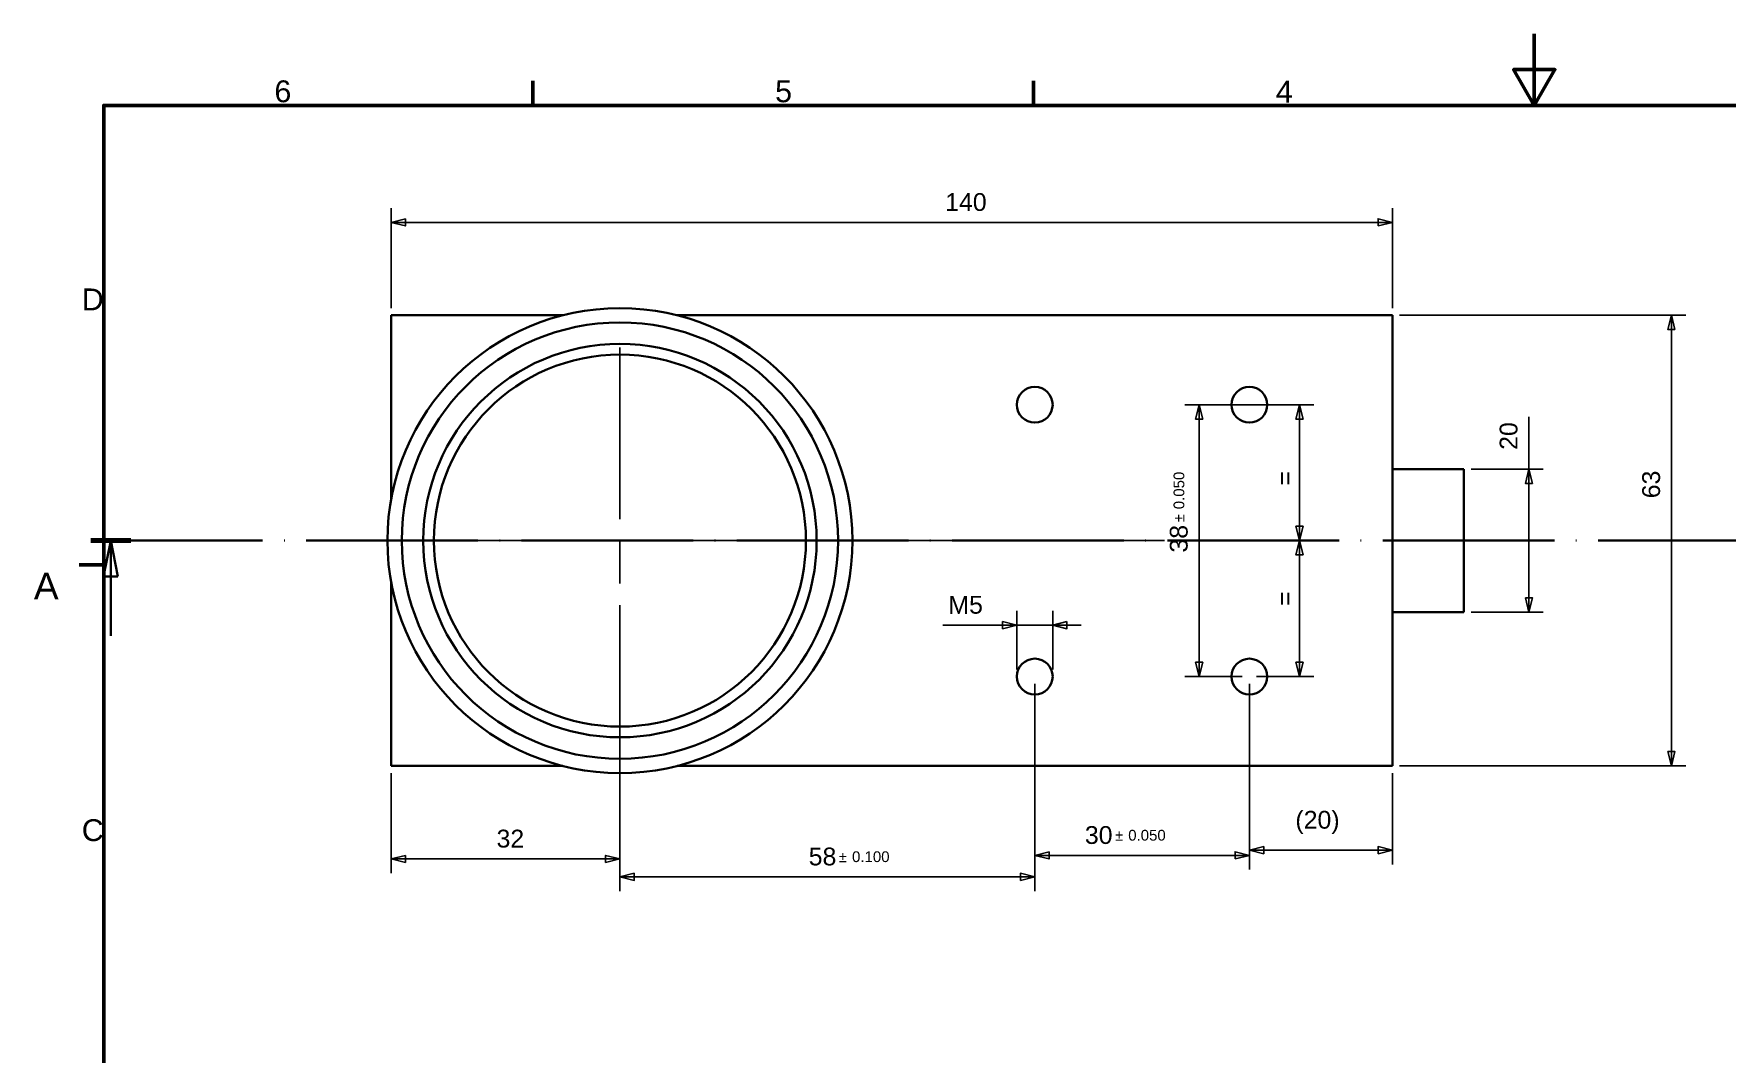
# Paper-space layout 'Bearing Block_Slide' of a CAD drawing. Header units: millimetres. Extents: x 0 to 420, y 0 to 297.
# Drawn here: x 0.2 to 237, y 154.4 to 297 of the extents above; entities that cross this region are included whole.
import ezdxf

# ---------------------------------------------------------------- set-up
doc = ezdxf.new("R2010")
doc.units = ezdxf.units.MM
for name, pattern in [('ACAD_ISO04W100', [30, 24, -3, 0, -3]), ('ACAD_ISO08W100', [36, 24, -3, 6, -3]), ('ACAD_ISO09W100', [45, 24, -3, 6, -3, 6, -3])]:
    doc.linetypes.add(name, pattern=pattern)
for name, color, linetype, lineweight in [('2dTransBorder', 7, 'Continuous', 35), ('Center Mark', 7, 'ACAD_ISO08W100', 25), ('Dimensions', 5, 'Continuous', 25), ('Section View Lines', 7, 'ACAD_ISO09W100', 70), ('Visible Edges', 7, 'Continuous', 50)]:
    doc.layers.add(name, color=color, linetype=linetype, lineweight=lineweight)
doc.layers.add('Title', color=7, linetype='Continuous')
doc.styles.add('Current-ISO', font='ARIAL.TTF')
doc.styles.add('Text Style16', font='ARIAL.TTF')
doc.styles.add('Text Style17', font='AIGDT___.TTF')
doc.styles.add('Text Style25', font='ARIAL.TTF')
doc.styles.add('Text Style6', font='ARIAL.TTF')

# ---------------------------------------------------------------- blocks, each defined once
blk = doc.blocks.new('2dTransSection0')
at = {"color": 179}
blk.add_solid([(11.99, 221.15), (10.99, 226.15), (9.99, 221.15), (11.99, 221.15)], dxfattribs=at)
at = {"layer": 'Section View Lines', "color": 179, "linetype": 'ACAD_ISO04W100', "lineweight": 35, "true_color": 0x262659}
for p, q in [((8.21, 226.15), (248.09, 226.15)), ((10.99, 226.15), (9.99, 221.15)), ((10.99, 221.15), (10.99, 226.15)), ((11.99, 221.15), (10.99, 226.15)), ((9.99, 221.15), (11.99, 221.15)), ((10.99, 212.86), (10.99, 221.15))]:
    blk.add_line(p, q, dxfattribs=at)
at = {"layer": 'Section View Lines', "color": 179, "linetype": 'ACAD_ISO04W100', "lineweight": 70, "true_color": 0x262659}
blk.add_line((8.21, 226.15), (13.78, 226.15), dxfattribs=at)
at = {"layer": 'Section View Lines', "color": 179, "linetype": 'ACAD_ISO04W100', "lineweight": 35, "true_color": 0x262659}
blk.add_lwpolyline([(11.99, 221.15), (10.99, 226.15), (9.99, 221.15), (11.99, 221.15)], dxfattribs=at)
at = {"layer": 'Section View Lines', "linetype": 'ACAD_ISO04W100', "lineweight": 35, "insert": (0.23, 217.93), "char_height": 3.73, "attachment_point": 7, "style": 'Text Style25'}
blk.add_mtext('A', dxfattribs=at)
blk = doc.blocks.new('2dTransSymbol6')
at = {"color": 179}
for points in [[(84.17, 179.65), (82.17, 179.15), (84.17, 178.65), (84.17, 179.65)], [(138.17, 178.65), (140.17, 179.15), (138.17, 179.65), (138.17, 178.65)]]:
    blk.add_solid(points, dxfattribs=at)
at = {"layer": 'Dimensions', "color": 179, "linetype": 'Continuous', "lineweight": 25, "true_color": 0x262659}
for p, q in [((140.17, 203.65), (140.17, 177.15)), ((82.17, 199.15), (82.17, 177.15)), ((84.17, 179.65), (82.17, 179.15)), ((84.17, 179.15), (82.17, 179.15)), ((82.17, 179.15), (84.17, 178.65)), ((84.17, 178.65), (84.17, 179.65)), ((84.17, 179.15), (138.17, 179.15)), ((140.17, 179.15), (138.17, 179.65)), ((138.17, 179.65), (138.17, 178.65)), ((138.17, 179.15), (140.17, 179.15)), ((138.17, 178.65), (140.17, 179.15))]:
    blk.add_line(p, q, dxfattribs=at)
for points in [[(84.17, 179.65), (82.17, 179.15), (84.17, 178.65), (84.17, 179.65)], [(138.17, 178.65), (140.17, 179.15), (138.17, 179.65), (138.17, 178.65)]]:
    blk.add_lwpolyline(points, dxfattribs=at)
at = {"layer": 'Dimensions', "linetype": 'Continuous', "lineweight": 25, "insert": (108.56, 180.71), "char_height": 2.489, "attachment_point": 7, "style": 'Text Style6'}
blk.add_mtext('58', dxfattribs=at)
at = {"layer": 'Dimensions', "color": 18, "linetype": 'Continuous', "lineweight": 50, "true_color": 0x000000, "insert": (112.8, 181.19), "char_height": 1.5, "attachment_point": 7, "style": 'Text Style17'}
blk.add_mtext('`', dxfattribs=at)
at = {"layer": 'Dimensions', "color": 178, "linetype": 'Continuous', "lineweight": 50, "true_color": 0x000001, "insert": (114.62, 181.19), "char_height": 1.5, "attachment_point": 7, "style": 'Text Style16'}
blk.add_mtext('0.100', dxfattribs=at)
blk = doc.blocks.new('2dTransSymbol7')
at = {"color": 179}
for points in [[(142.17, 182.65), (140.17, 182.15), (142.17, 181.65), (142.17, 182.65)], [(168.17, 181.65), (170.17, 182.15), (168.17, 182.65), (168.17, 181.65)]]:
    blk.add_solid(points, dxfattribs=at)
at = {"layer": 'Dimensions', "color": 179, "linetype": 'Continuous', "lineweight": 25, "true_color": 0x262659}
for p, q in [((140.17, 206.15), (140.17, 180.15)), ((170.17, 206.15), (170.17, 180.15)), ((142.17, 182.65), (140.17, 182.15)), ((142.17, 181.65), (142.17, 182.65)), ((170.17, 182.15), (168.17, 182.65)), ((168.17, 182.65), (168.17, 181.65)), ((142.17, 182.15), (140.17, 182.15)), ((140.17, 182.15), (142.17, 181.65)), ((142.17, 182.15), (168.17, 182.15)), ((168.17, 182.15), (170.17, 182.15)), ((168.17, 181.65), (170.17, 182.15))]:
    blk.add_line(p, q, dxfattribs=at)
for points in [[(142.17, 182.65), (140.17, 182.15), (142.17, 181.65), (142.17, 182.65)], [(168.17, 181.65), (170.17, 182.15), (168.17, 182.65), (168.17, 181.65)]]:
    blk.add_lwpolyline(points, dxfattribs=at)
at = {"layer": 'Dimensions', "linetype": 'Continuous', "lineweight": 25, "insert": (147.17, 183.71), "char_height": 2.489, "attachment_point": 7, "style": 'Text Style6'}
blk.add_mtext('30', dxfattribs=at)
at = {"layer": 'Dimensions', "linetype": 'Continuous', "lineweight": 50, "char_height": 1.5, "attachment_point": 7}
for s, insert, style in [('`', (151.41, 184.19), 'Text Style17'), ('0.050', (153.23, 184.19), 'Text Style16')]:
    blk.add_mtext(s, dxfattribs=dict(at, insert=insert, style=style))
blk = doc.blocks.new('2dTransSymbol8')
at = {"color": 179}
for points in [[(163.64, 243.15), (163.14, 245.15), (162.64, 243.15), (163.64, 243.15)], [(162.64, 209.15), (163.14, 207.15), (163.64, 209.15), (162.64, 209.15)]]:
    blk.add_solid(points, dxfattribs=at)
at = {"layer": 'Dimensions', "color": 179, "linetype": 'Continuous', "lineweight": 25, "true_color": 0x262659}
for p, q in [((171.67, 245.15), (161.14, 245.15)), ((163.14, 245.15), (162.64, 243.15)), ((163.14, 243.15), (163.14, 245.15)), ((163.64, 243.15), (163.14, 245.15)), ((162.64, 243.15), (163.64, 243.15)), ((163.14, 209.15), (163.14, 243.15)), ((162.64, 209.15), (163.14, 207.15)), ((163.64, 209.15), (162.64, 209.15)), ((163.14, 209.15), (163.14, 207.15)), ((163.14, 207.15), (163.64, 209.15)), ((169.17, 207.15), (161.14, 207.15))]:
    blk.add_line(p, q, dxfattribs=at)
for points in [[(163.64, 243.15), (163.14, 245.15), (162.64, 243.15), (163.64, 243.15)], [(162.64, 209.15), (163.14, 207.15), (163.64, 209.15), (162.64, 209.15)]]:
    blk.add_lwpolyline(points, dxfattribs=at)
at = {"layer": 'Dimensions', "color": 18, "linetype": 'Continuous', "lineweight": 50, "true_color": 0x000000, "char_height": 1.5, "attachment_point": 7, "rotation": 90}
for s, insert, style in [('0.050', (161.09, 230.54), 'Text Style16'), ('`', (161.09, 228.72), 'Text Style17')]:
    blk.add_mtext(s, dxfattribs=dict(at, insert=insert, style=style))
at = {"layer": 'Dimensions', "color": 18, "linetype": 'Continuous', "lineweight": 25, "true_color": 0x000000, "insert": (161.57, 224.48), "char_height": 2.489, "attachment_point": 7, "rotation": 90, "style": 'Text Style6'}
blk.add_mtext('38', dxfattribs=at)
blk = doc.blocks.new('2dTransSymbol9')
at = {"color": 179}
for points in [[(177.67, 243.15), (177.17, 245.15), (176.67, 243.15), (177.67, 243.15)], [(176.67, 228.15), (177.17, 226.15), (177.67, 228.15), (176.67, 228.15)]]:
    blk.add_solid(points, dxfattribs=at)
at = {"layer": 'Dimensions', "color": 179, "linetype": 'Continuous', "lineweight": 25, "true_color": 0x262659}
for p, q in [((171.17, 245.15), (179.17, 245.15)), ((177.17, 245.15), (176.67, 243.15)), ((177.17, 243.15), (177.17, 245.15)), ((177.67, 243.15), (177.17, 245.15)), ((176.67, 243.15), (177.67, 243.15)), ((177.17, 228.15), (177.17, 243.15)), ((176.67, 228.15), (177.17, 226.15)), ((177.67, 228.15), (176.67, 228.15)), ((177.17, 228.15), (177.17, 226.15)), ((177.17, 226.15), (177.67, 228.15)), ((109.17, 226.15), (158.31, 226.15)), ((162.38, 226.15), (179.17, 226.15))]:
    blk.add_line(p, q, dxfattribs=at)
for points in [[(177.67, 243.15), (177.17, 245.15), (176.67, 243.15), (177.67, 243.15)], [(176.67, 228.15), (177.17, 226.15), (177.67, 228.15), (176.67, 228.15)]]:
    blk.add_lwpolyline(points, dxfattribs=at)
at = {"layer": 'Dimensions', "color": 18, "linetype": 'Continuous', "lineweight": 25, "true_color": 0x000000, "insert": (176.36, 233.83), "char_height": 2.49, "attachment_point": 7, "rotation": 90, "style": 'Text Style6'}
blk.add_mtext('=', dxfattribs=at)
blk = doc.blocks.new('2dTransSymbol10')
at = {"color": 179}
for points in [[(177.67, 224.15), (177.17, 226.15), (176.67, 224.15), (177.67, 224.15)], [(176.67, 209.15), (177.17, 207.15), (177.67, 209.15), (176.67, 209.15)]]:
    blk.add_solid(points, dxfattribs=at)
at = {"layer": 'Dimensions', "color": 179, "linetype": 'Continuous', "lineweight": 25, "true_color": 0x262659}
for p, q in [((109.17, 226.15), (158.31, 226.15)), ((162.38, 226.15), (179.17, 226.15)), ((177.17, 226.15), (176.67, 224.15)), ((177.17, 224.15), (177.17, 226.15)), ((177.67, 224.15), (177.17, 226.15)), ((176.67, 224.15), (177.67, 224.15)), ((177.17, 224.15), (177.17, 209.15)), ((176.67, 209.15), (177.17, 207.15)), ((177.67, 209.15), (176.67, 209.15)), ((177.17, 209.15), (177.17, 207.15)), ((177.17, 207.15), (177.67, 209.15)), ((171.17, 207.15), (179.17, 207.15))]:
    blk.add_line(p, q, dxfattribs=at)
for points in [[(177.67, 224.15), (177.17, 226.15), (176.67, 224.15), (177.67, 224.15)], [(176.67, 209.15), (177.17, 207.15), (177.67, 209.15), (176.67, 209.15)]]:
    blk.add_lwpolyline(points, dxfattribs=at)
at = {"layer": 'Dimensions', "color": 18, "linetype": 'Continuous', "lineweight": 25, "true_color": 0x010000, "insert": (176.36, 217.02), "char_height": 2.49, "attachment_point": 7, "rotation": 90, "style": 'Text Style6'}
blk.add_mtext('=', dxfattribs=at)
blk = doc.blocks.new('2dCenterMark1')
at = {"layer": 'Center Mark', "lineweight": 25}
for p, q in [((82.17, 253.15), (82.17, 199.15)), ((109.17, 226.15), (55.17, 226.15))]:
    blk.add_line(p, q, dxfattribs=at)
blk = doc.blocks.new('2dTransSymbol11')
at = {"color": 179}
for points in [[(135.67, 213.84), (137.67, 214.34), (135.67, 214.84), (135.67, 213.84)], [(144.67, 214.84), (142.67, 214.34), (144.67, 213.84), (144.67, 214.84)]]:
    blk.add_solid(points, dxfattribs=at)
at = {"layer": 'Dimensions', "color": 179, "linetype": 'Continuous', "lineweight": 25, "true_color": 0x262659}
for p, q in [((137.67, 208.15), (137.67, 216.34)), ((142.67, 208.15), (142.67, 216.34)), ((127.32, 214.34), (133.67, 214.34)), ((135.67, 214.34), (133.67, 214.34)), ((137.67, 214.34), (135.67, 214.84)), ((135.67, 214.84), (135.67, 213.84)), ((135.67, 214.34), (137.67, 214.34)), ((135.67, 213.84), (137.67, 214.34)), ((142.67, 214.34), (137.67, 214.34)), ((144.67, 214.84), (142.67, 214.34)), ((144.67, 214.34), (142.67, 214.34)), ((142.67, 214.34), (144.67, 213.84)), ((144.67, 213.84), (144.67, 214.84)), ((144.67, 214.34), (146.67, 214.34))]:
    blk.add_line(p, q, dxfattribs=at)
for points in [[(135.67, 213.84), (137.67, 214.34), (135.67, 214.84), (135.67, 213.84)], [(144.67, 214.84), (142.67, 214.34), (144.67, 213.84), (144.67, 214.84)]]:
    blk.add_lwpolyline(points, dxfattribs=at)
at = {"layer": 'Dimensions', "linetype": 'Continuous', "lineweight": 25, "insert": (128.08, 215.9), "char_height": 2.49, "attachment_point": 7, "style": 'Text Style6'}
blk.add_mtext('M', dxfattribs=at)
at = {"layer": 'Dimensions', "color": 18, "linetype": 'Continuous', "lineweight": 25, "true_color": 0x000000, "insert": (130.98, 215.9), "char_height": 2.49, "attachment_point": 7, "style": 'Text Style6'}
blk.add_mtext('5', dxfattribs=at)
blk = doc.blocks.new('2dTransSymbol16')
at = {"color": 179}
for points in [[(209.75, 234.15), (209.25, 236.15), (208.75, 234.15), (209.75, 234.15)], [(208.75, 218.15), (209.25, 216.15), (209.75, 218.15), (208.75, 218.15)]]:
    blk.add_solid(points, dxfattribs=at)
at = {"layer": 'Dimensions', "color": 179, "linetype": 'Continuous', "lineweight": 25, "true_color": 0x262659}
for p, q in [((209.25, 243.47), (209.25, 236.15)), ((201.17, 236.15), (211.25, 236.15)), ((209.25, 236.15), (208.75, 234.15)), ((209.25, 234.15), (209.25, 236.15)), ((209.75, 234.15), (209.25, 236.15)), ((208.75, 234.15), (209.75, 234.15)), ((209.25, 218.15), (209.25, 234.15)), ((208.75, 218.15), (209.25, 216.15)), ((209.75, 218.15), (208.75, 218.15)), ((209.25, 218.15), (209.25, 216.15)), ((209.25, 216.15), (209.75, 218.15)), ((201.17, 216.15), (211.25, 216.15))]:
    blk.add_line(p, q, dxfattribs=at)
for points in [[(209.75, 234.15), (209.25, 236.15), (208.75, 234.15), (209.75, 234.15)], [(208.75, 218.15), (209.25, 216.15), (209.75, 218.15), (208.75, 218.15)]]:
    blk.add_lwpolyline(points, dxfattribs=at)
at = {"layer": 'Dimensions', "linetype": 'Continuous', "lineweight": 25, "insert": (207.68, 238.84), "char_height": 2.489, "attachment_point": 7, "rotation": 90, "line_spacing_factor": 2, "style": 'Text Style6'}
blk.add_mtext('20', dxfattribs=at)
blk = doc.blocks.new('2dTransSymbol17')
at = {"color": 179}
for points in [[(229.67, 255.65), (229.17, 257.65), (228.67, 255.65), (229.67, 255.65)], [(228.67, 196.65), (229.17, 194.65), (229.67, 196.65), (228.67, 196.65)]]:
    blk.add_solid(points, dxfattribs=at)
at = {"layer": 'Dimensions', "color": 179, "linetype": 'Continuous', "lineweight": 25, "true_color": 0x262659}
for p, q in [((191.17, 257.65), (231.17, 257.65)), ((229.17, 257.65), (228.67, 255.65)), ((229.17, 255.65), (229.17, 257.65)), ((229.67, 255.65), (229.17, 257.65)), ((228.67, 255.65), (229.67, 255.65)), ((229.17, 255.65), (229.17, 196.65)), ((228.67, 196.65), (229.17, 194.65)), ((229.67, 196.65), (228.67, 196.65)), ((229.17, 196.65), (229.17, 194.65)), ((229.17, 194.65), (229.67, 196.65)), ((191.17, 194.65), (231.17, 194.65))]:
    blk.add_line(p, q, dxfattribs=at)
for points in [[(229.67, 255.65), (229.17, 257.65), (228.67, 255.65), (229.67, 255.65)], [(228.67, 196.65), (229.17, 194.65), (229.67, 196.65), (228.67, 196.65)]]:
    blk.add_lwpolyline(points, dxfattribs=at)
at = {"layer": 'Dimensions', "color": 178, "linetype": 'Continuous', "lineweight": 25, "true_color": 0x000001, "insert": (227.61, 232.07), "char_height": 2.489, "attachment_point": 7, "rotation": 90, "style": 'Text Style6'}
blk.add_mtext('63', dxfattribs=at)
blk = doc.blocks.new('2dTransSymbol18')
at = {"color": 179}
for points in [[(52.17, 271.15), (50.17, 270.65), (52.17, 270.15), (52.17, 271.15)], [(188.17, 270.15), (190.17, 270.65), (188.17, 271.15), (188.17, 270.15)]]:
    blk.add_solid(points, dxfattribs=at)
at = {"layer": 'Dimensions', "color": 179, "linetype": 'Continuous', "lineweight": 25, "true_color": 0x262659}
for p, q in [((50.17, 258.65), (50.17, 272.65)), ((190.17, 258.65), (190.17, 272.65)), ((52.17, 271.15), (50.17, 270.65)), ((52.17, 270.65), (50.17, 270.65)), ((50.17, 270.65), (52.17, 270.15)), ((52.17, 270.15), (52.17, 271.15)), ((52.17, 270.65), (188.17, 270.65)), ((190.17, 270.65), (188.17, 271.15)), ((188.17, 271.15), (188.17, 270.15)), ((188.17, 270.65), (190.17, 270.65)), ((188.17, 270.15), (190.17, 270.65))]:
    blk.add_line(p, q, dxfattribs=at)
for points in [[(52.17, 271.15), (50.17, 270.65), (52.17, 270.15), (52.17, 271.15)], [(188.17, 270.15), (190.17, 270.65), (188.17, 271.15), (188.17, 270.15)]]:
    blk.add_lwpolyline(points, dxfattribs=at)
at = {"layer": 'Dimensions', "color": 18, "linetype": 'Continuous', "lineweight": 25, "true_color": 0x020002, "insert": (127.64, 272.21), "char_height": 2.489, "attachment_point": 7, "style": 'Text Style6'}
blk.add_mtext('140', dxfattribs=at)
blk = doc.blocks.new('2dTransSymbol19')
at = {"color": 179}
for points in [[(52.17, 182.15), (50.17, 181.65), (52.17, 181.15), (52.17, 182.15)], [(80.17, 181.15), (82.17, 181.65), (80.17, 182.15), (80.17, 181.15)]]:
    blk.add_solid(points, dxfattribs=at)
at = {"layer": 'Dimensions', "color": 179, "linetype": 'Continuous', "lineweight": 25, "true_color": 0x262659}
for p, q in [((82.17, 198.15), (82.17, 179.65)), ((50.17, 193.65), (50.17, 179.65)), ((52.17, 182.15), (50.17, 181.65)), ((52.17, 181.65), (50.17, 181.65)), ((50.17, 181.65), (52.17, 181.15)), ((52.17, 181.15), (52.17, 182.15)), ((80.17, 181.65), (52.17, 181.65)), ((82.17, 181.65), (80.17, 182.15)), ((80.17, 182.15), (80.17, 181.15)), ((80.17, 181.65), (82.17, 181.65)), ((80.17, 181.15), (82.17, 181.65))]:
    blk.add_line(p, q, dxfattribs=at)
for points in [[(52.17, 182.15), (50.17, 181.65), (52.17, 181.15), (52.17, 182.15)], [(80.17, 181.15), (82.17, 181.65), (80.17, 182.15), (80.17, 181.15)]]:
    blk.add_lwpolyline(points, dxfattribs=at)
at = {"layer": 'Dimensions', "color": 18, "linetype": 'Continuous', "lineweight": 25, "true_color": 0x000000, "insert": (64.92, 183.21), "char_height": 2.489, "attachment_point": 7, "style": 'Text Style6'}
blk.add_mtext('32', dxfattribs=at)
blk = doc.blocks.new('2dTransSymbol20')
at = {"color": 179}
for points in [[(172.17, 183.37), (170.17, 182.87), (172.17, 182.37), (172.17, 183.37)], [(188.17, 182.37), (190.17, 182.87), (188.17, 183.37), (188.17, 182.37)]]:
    blk.add_solid(points, dxfattribs=at)
at = {"layer": 'Dimensions', "color": 179, "linetype": 'Continuous', "lineweight": 25, "true_color": 0x262659}
for p, q in [((170.17, 206.15), (170.17, 180.87)), ((190.17, 193.65), (190.17, 180.87)), ((172.17, 183.37), (170.17, 182.87)), ((172.17, 182.87), (170.17, 182.87)), ((170.17, 182.87), (172.17, 182.37)), ((172.17, 182.37), (172.17, 183.37)), ((172.17, 182.87), (188.17, 182.87)), ((190.17, 182.87), (188.17, 183.37)), ((188.17, 183.37), (188.17, 182.37)), ((188.17, 182.87), (190.17, 182.87)), ((188.17, 182.37), (190.17, 182.87))]:
    blk.add_line(p, q, dxfattribs=at)
for points in [[(172.17, 183.37), (170.17, 182.87), (172.17, 182.37), (172.17, 183.37)], [(188.17, 182.37), (190.17, 182.87), (188.17, 183.37), (188.17, 182.37)]]:
    blk.add_lwpolyline(points, dxfattribs=at)
at = {"layer": 'Dimensions', "linetype": 'Continuous', "lineweight": 25, "insert": (176.6, 185.13), "char_height": 2.489, "attachment_point": 7, "style": 'Text Style6'}
blk.add_mtext('(20)', dxfattribs=at)
blk = doc.blocks.new('Default Border')
at = {"layer": '2dTransBorder', "color": 179, "linetype": 'Continuous', "lineweight": 50, "true_color": 0x262659}
for points in [[(210, 297), (210, 287), (207.11, 292), (212.89, 292), (210, 287)], [(70, 287), (70, 290.45)], [(140, 287), (140, 290.45)], [(10, 10), (10, 287), (410, 287), (410, 10), (10, 10)], [(10, 222.75), (6.55, 222.75)]]:
    blk.add_lwpolyline(points, dxfattribs=at)
at = {"layer": '2dTransBorder', "color": 179, "lineweight": 211, "char_height": 3.05, "attachment_point": 7, "style": 'Current-ISO'}
for s, insert in [('6', (33.86, 287.4)), ('5', (103.86, 287.4)), ('4', (173.86, 287.4)), ('D', (6.93, 258.35)), ('C', (6.93, 184.1))]:
    blk.add_mtext(s, dxfattribs=dict(at, insert=insert))
blk = doc.blocks.new('Title')
at = {"layer": '2dTransBorder'}
blk.add_blockref('Default Border', (-10, -10), dxfattribs=at)

psp = doc.layouts.new('Bearing Block_Slide')

# ---------------------------------------------------------------- linework, layer by layer
at = {"layer": 'Visible Edges', "color": 179, "linetype": 'Continuous', "lineweight": 35, "true_color": 0x262659}
for p, q in [((50.17, 257.65), (74.17, 257.65)), ((50.17, 231.83), (50.17, 257.65)), ((90.17, 257.65), (190.17, 257.65)), ((190.17, 257.65), (190.17, 236.15)), ((190.17, 236.15), (190.17, 216.15)), ((200.17, 236.15), (190.17, 236.15)), ((200.17, 216.15), (200.17, 236.15)), ((50.17, 194.65), (50.17, 220.47)), ((200.17, 216.15), (190.17, 216.15)), ((190.17, 216.15), (190.17, 194.65)), ((74.17, 194.65), (50.17, 194.65)), ((190.17, 194.65), (90.17, 194.65))]:
    psp.add_line(p, q, dxfattribs=at).dxf.unprotected_set("ltscale", 0)
for centre, radius in [((82.17, 226.15), 32.5), ((82.17, 226.15), 30.5), ((82.17, 226.15), 27.5), ((82.17, 226.15), 26), ((140.17, 245.15), 2.5), ((170.17, 245.15), 2.5), ((140.17, 207.15), 2.5), ((170.17, 207.15), 2.5)]:
    psp.add_circle(centre, radius, dxfattribs=at).dxf.unprotected_set("ltscale", 0)

# ---------------------------------------------------------------- block references
at = {"layer": 'Center Mark'}
psp.add_blockref('2dCenterMark1', (0, 0), dxfattribs=at)
at = {"layer": 'Dimensions'}
for name in ['2dTransSymbol18', '2dTransSymbol17', '2dTransSymbol9', '2dTransSymbol8', '2dTransSymbol16', '2dTransSymbol10', '2dTransSymbol11', '2dTransSymbol7', '2dTransSymbol20', '2dTransSymbol6', '2dTransSymbol19']:
    psp.add_blockref(name, (0, 0), dxfattribs=at)
at = {"layer": 'Section View Lines'}
psp.add_blockref('2dTransSection0', (0, 0), dxfattribs=at)
at = {"layer": 'Title'}
psp.add_blockref('Title', (10, 10), dxfattribs=at)

doc.saveas('drawing.dxf')
